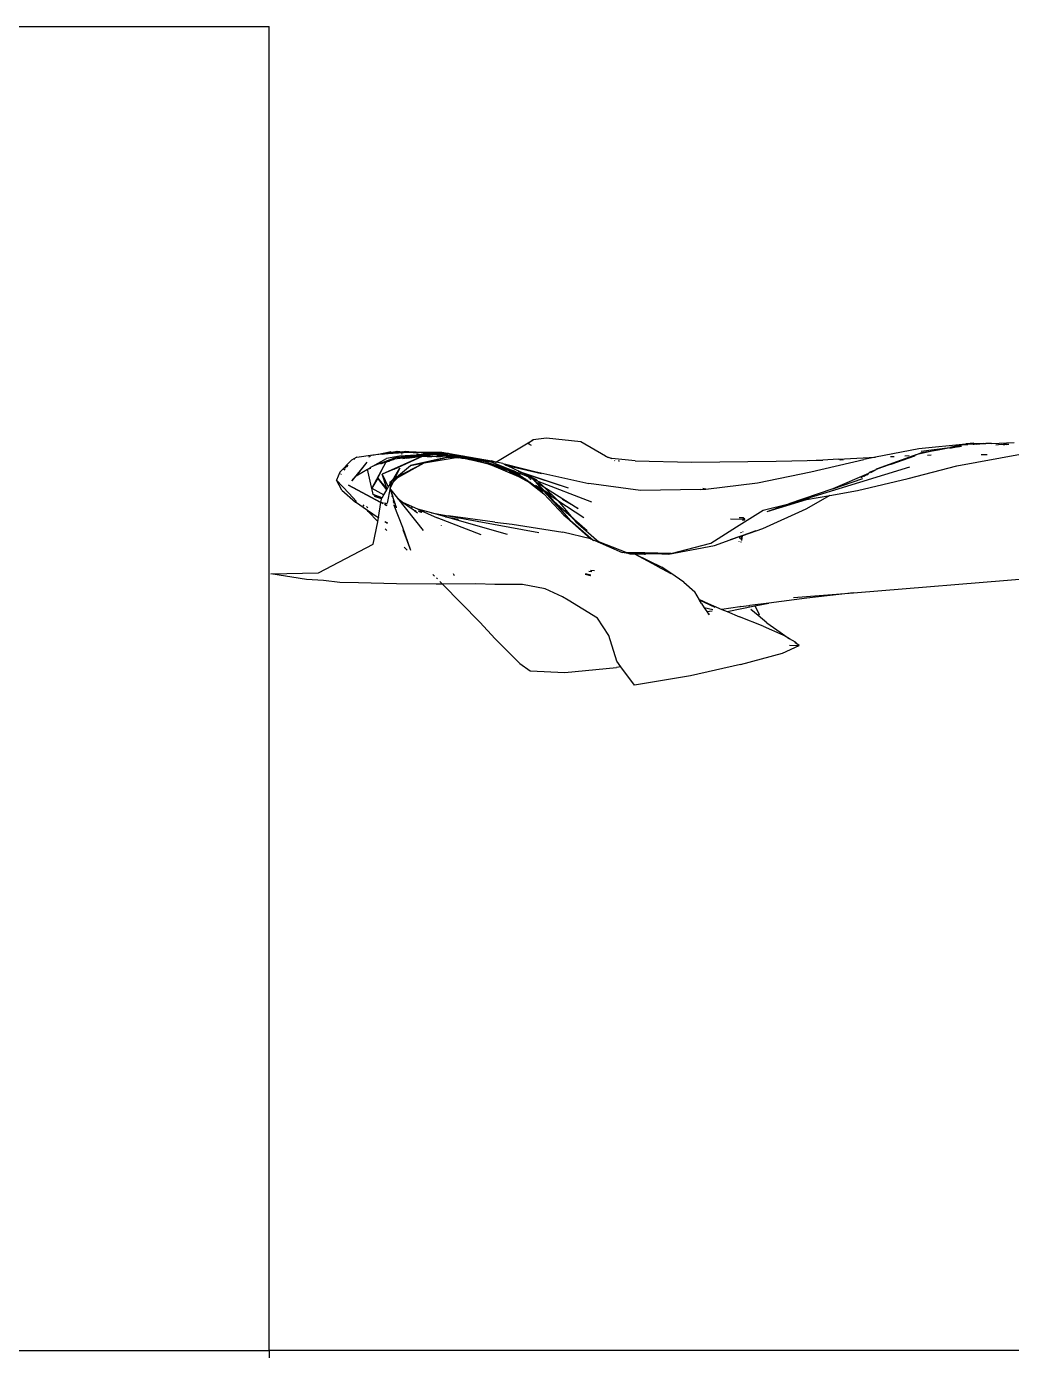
# Model space of a CAD drawing. Header units: millimetres. Extents: x -41292 to 298682, y -22072 to 33155.
# Drawn here: x 33989.7 to 34212.9, y 1580.6 to 1880.6 of the extents above; entities that cross this region are included whole.
import ezdxf

# ---------------------------------------------------------------- set-up
doc = ezdxf.new("R2010")
doc.units = ezdxf.units.MM

# ---------------------------------------------------------------- blocks, each defined once
blk = doc.blocks.new('AHSISHEUD')
for p, q in [((34562.05, 19528.67), (34672.05, 19528.67)), ((34672.05, 19228.67), (34672.05, 19528.67)), ((34723.39, 19429.98), (34731.86, 19434.99)), ((34731.86, 19434.99), (34730.7, 19434.18)), ((34730.7, 19434.18), (34731.42, 19433.81)), ((34734.84, 19435.38), (34731.86, 19434.99)), ((34742.64, 19434.55), (34734.84, 19435.38)), ((34748.27, 19431.28), (34742.64, 19434.55)), ((34829.87, 19434.06), (34819.24, 19432.95)), ((34829.87, 19434.06), (34829.11, 19433.9)), ((34829.59, 19433.93), (34829.87, 19434.06)), ((34829.87, 19434.06), (34829.9, 19434.07)), ((34829.94, 19434.07), (34829.9, 19434.07)), ((34831.66, 19434.25), (34829.94, 19434.07)), ((34833.96, 19434.16), (34829.94, 19434.07)), ((34831.53, 19434.01), (34830.31, 19433.95)), ((34831.53, 19434.01), (34831.57, 19434.02)), ((34831.57, 19434.02), (34831.69, 19434.02)), ((34831.66, 19434.25), (34833.96, 19434.16)), ((34831.69, 19434.02), (34831.79, 19434.05)), ((34832.12, 19434.04), (34831.79, 19434.05)), ((34832.19, 19434.04), (34832.12, 19434.04)), ((34832.23, 19434.04), (34832.19, 19434.04)), ((34832.23, 19434.04), (34833.96, 19434.16)), ((34833.96, 19434.16), (34834.44, 19434.15)), ((34835.54, 19434.2), (34834.44, 19434.15)), ((34835.71, 19434.2), (34835.54, 19434.2)), ((34835.71, 19434.2), (34840.85, 19434.44)), ((34837.98, 19434.01), (34839, 19433.97)), ((34838.4, 19434.05), (34839.62, 19434.06)), ((34691.86, 19431.06), (34690.72, 19430.43)), ((34691.86, 19431.06), (34695.49, 19431.63)), ((34694.61, 19431.18), (34694.86, 19431.23)), ((34694.99, 19431.31), (34694.78, 19431.27)), ((34695.22, 19431.46), (34695.14, 19431.45)), ((34695.49, 19431.63), (34695.83, 19431.64)), ((34695.83, 19431.64), (34696.17, 19431.69)), ((34696.17, 19431.69), (34698.64, 19432.06)), ((34696.17, 19431.69), (34697.52, 19431.83)), ((34697.52, 19431.83), (34696.89, 19431.7)), ((34697.75, 19431.75), (34697.48, 19431.73)), ((34698.64, 19432.06), (34697.52, 19431.83)), ((34697.52, 19431.83), (34698.51, 19431.93)), ((34706.8, 19431.28), (34697.67, 19427.27)), ((34701.29, 19432.21), (34697.75, 19431.75)), ((34703.69, 19432.14), (34697.75, 19431.75)), ((34697.75, 19431.75), (34698.51, 19431.93)), ((34698.51, 19431.93), (34700.13, 19432.24)), ((34698.51, 19431.93), (34701.29, 19432.21)), ((34701.58, 19431.31), (34698.59, 19430.81)), ((34699.6, 19432.26), (34698.64, 19432.06)), ((34698.64, 19432.06), (34699.91, 19432.25)), ((34699.6, 19432.26), (34699.91, 19432.25)), ((34699.91, 19432.25), (34699.96, 19432.25)), ((34699.96, 19432.25), (34700.13, 19432.24)), ((34700.13, 19432.24), (34700.2, 19432.25)), ((34700.2, 19432.25), (34701.02, 19432.41)), ((34701.29, 19432.21), (34700.2, 19432.25)), ((34700.37, 19428.4), (34706.8, 19431.28)), ((34704.17, 19431.1), (34700.42, 19430.63)), ((34700.79, 19430.99), (34706.07, 19431.42)), ((34700.79, 19430.99), (34701.58, 19431.31)), ((34701.02, 19432.41), (34702.32, 19432.31)), ((34701.48, 19432.2), (34701.29, 19432.21)), ((34701.71, 19432.25), (34701.48, 19432.2)), ((34703.69, 19432.14), (34701.48, 19432.2)), ((34706.51, 19431.65), (34701.58, 19431.31)), ((34701.58, 19431.31), (34706.91, 19431.61)), ((34706.07, 19431.42), (34701.58, 19431.31)), ((34701.89, 19432.25), (34701.71, 19432.25)), ((34702.32, 19432.31), (34701.89, 19432.25)), ((34701.89, 19432.25), (34703.14, 19432.24)), ((34702.2, 19431.74), (34701.99, 19431.74)), ((34702.32, 19432.31), (34702.37, 19432.31)), ((34702.32, 19430.79), (34704.17, 19431.1)), ((34702.37, 19432.31), (34702.61, 19432.34)), ((34702.37, 19432.31), (34703.14, 19432.24)), ((34702.61, 19432.34), (34702.63, 19432.34)), ((34702.63, 19432.34), (34702.84, 19432.36)), ((34703.36, 19432.3), (34702.84, 19432.36)), ((34703.14, 19432.24), (34704.65, 19432.13)), ((34703.14, 19432.24), (34703.93, 19432.24)), ((34703.66, 19432.29), (34703.36, 19432.3)), ((34703.93, 19432.24), (34703.66, 19432.29)), ((34703.74, 19432.14), (34703.69, 19432.14)), ((34704.65, 19432.13), (34703.74, 19432.14)), ((34703.83, 19430.95), (34706.8, 19431.28)), ((34705.42, 19431.26), (34703.83, 19430.95)), ((34703.93, 19432.24), (34704.65, 19432.13)), ((34705.37, 19432.24), (34703.93, 19432.24)), ((34712.11, 19431.04), (34704.06, 19429.22)), ((34704.17, 19431.1), (34706.07, 19431.42)), ((34705.42, 19431.26), (34704.17, 19431.1)), ((34704.65, 19432.13), (34705.73, 19432.11)), ((34707.92, 19432.11), (34705.37, 19432.24)), ((34705.37, 19432.24), (34711.14, 19432.22)), ((34706.97, 19431.45), (34705.42, 19431.26)), ((34706.07, 19431.42), (34705.42, 19431.26)), ((34706.51, 19431.65), (34705.46, 19431.74)), ((34707.92, 19432.11), (34705.73, 19432.11)), ((34706.07, 19431.42), (34706.12, 19431.43)), ((34706.12, 19431.43), (34706.34, 19431.44)), ((34706.34, 19431.44), (34706.42, 19431.45)), ((34706.42, 19431.45), (34707.1, 19431.6)), ((34706.42, 19431.45), (34706.97, 19431.45)), ((34706.47, 19431.87), (34707.7, 19431.7)), ((34706.51, 19431.65), (34706.91, 19431.61)), ((34706.8, 19431.28), (34710.61, 19431.3)), ((34706.84, 19431.92), (34706.98, 19431.94)), ((34706.91, 19431.61), (34707.1, 19431.6)), ((34707.3, 19431.46), (34706.97, 19431.45)), ((34707.25, 19431.98), (34706.98, 19431.94)), ((34706.98, 19431.94), (34708.59, 19431.73)), ((34707.1, 19431.6), (34707.15, 19431.59)), ((34707.12, 19429.83), (34712.11, 19431.04)), ((34707.15, 19431.59), (34707.22, 19431.63)), ((34707.22, 19431.63), (34707.38, 19431.64)), ((34707.77, 19431.93), (34707.25, 19431.98)), ((34707.63, 19431.55), (34707.3, 19431.46)), ((34707.45, 19431.64), (34707.38, 19431.64)), ((34707.7, 19431.7), (34707.45, 19431.64)), ((34707.45, 19431.64), (34707.99, 19431.58)), ((34707.45, 19431.64), (34707.63, 19431.55)), ((34708.68, 19431.99), (34707.58, 19432.02)), ((34707.63, 19431.55), (34707.81, 19431.54)), ((34707.7, 19431.7), (34707.89, 19431.73)), ((34709.62, 19431.84), (34707.77, 19431.93)), ((34709.39, 19431.75), (34707.77, 19431.93)), ((34707.81, 19431.54), (34707.99, 19431.58)), ((34707.89, 19431.73), (34708.32, 19431.69)), ((34707.92, 19432.11), (34707.98, 19432.08)), ((34707.93, 19431.14), (34708.92, 19431.2)), ((34708.1, 19432.08), (34707.98, 19432.08)), ((34707.99, 19431.58), (34708.28, 19431.6)), ((34708.15, 19432.08), (34708.1, 19432.08)), ((34708.24, 19432.06), (34708.15, 19432.08)), ((34710.61, 19431.3), (34708.17, 19431.24)), ((34708.92, 19431.2), (34708.17, 19431.24)), ((34708.34, 19432.06), (34708.24, 19432.06)), ((34708.28, 19431.6), (34708.45, 19431.64)), ((34708.32, 19431.69), (34708.35, 19431.69)), ((34708.51, 19432.07), (34708.34, 19432.06)), ((34708.35, 19431.69), (34708.45, 19431.64)), ((34708.45, 19431.64), (34708.51, 19431.64)), ((34709.22, 19432.01), (34708.51, 19432.07)), ((34708.51, 19432.07), (34708.68, 19431.99)), ((34708.51, 19431.64), (34708.65, 19431.66)), ((34708.59, 19431.73), (34708.74, 19431.72)), ((34708.74, 19431.72), (34708.65, 19431.66)), ((34708.87, 19431.99), (34708.68, 19431.99)), ((34708.87, 19431.69), (34708.74, 19431.72)), ((34709.22, 19432.01), (34708.87, 19431.99)), ((34708.87, 19431.99), (34709.62, 19431.84)), ((34708.87, 19431.99), (34709.66, 19431.73)), ((34708.87, 19431.69), (34709.15, 19431.68)), ((34708.92, 19431.2), (34710.61, 19431.3)), ((34710.82, 19431.11), (34708.92, 19431.2)), ((34709.15, 19431.68), (34709.66, 19431.73)), ((34710.03, 19431.63), (34709.15, 19431.68)), ((34709.89, 19431.95), (34709.22, 19432.01)), ((34709.66, 19431.73), (34709.39, 19431.75)), ((34709.95, 19431.78), (34709.62, 19431.84)), ((34709.62, 19431.84), (34709.96, 19431.74)), ((34709.66, 19431.73), (34709.74, 19431.73)), ((34709.74, 19431.73), (34709.96, 19431.74)), ((34709.89, 19431.95), (34710.87, 19431.84)), ((34710.44, 19431.94), (34709.89, 19431.95)), ((34710.1, 19431.73), (34709.95, 19431.78)), ((34709.96, 19431.74), (34710.1, 19431.73)), ((34710.03, 19431.63), (34710.87, 19431.64)), ((34712.92, 19431.43), (34710.03, 19431.63)), ((34710.1, 19431.73), (34710.29, 19431.73)), ((34710.29, 19431.73), (34710.39, 19431.78)), ((34710.49, 19431.7), (34710.29, 19431.73)), ((34710.39, 19431.78), (34710.55, 19431.79)), ((34711.57, 19431.88), (34710.44, 19431.94)), ((34710.74, 19431.73), (34710.49, 19431.7)), ((34710.87, 19431.64), (34710.49, 19431.7)), ((34710.55, 19431.79), (34710.87, 19431.84)), ((34710.97, 19431.32), (34710.61, 19431.3)), ((34710.61, 19431.3), (34711.3, 19431.24)), ((34711.77, 19431.73), (34710.74, 19431.73)), ((34710.87, 19431.84), (34710.96, 19431.83)), ((34710.92, 19431.63), (34710.87, 19431.64)), ((34710.92, 19431.63), (34712.25, 19431.62)), ((34710.96, 19431.83), (34711.57, 19431.88)), ((34710.96, 19431.83), (34711.77, 19431.73)), ((34711.66, 19431.34), (34710.97, 19431.32)), ((34711.14, 19432.22), (34722.4, 19430.22)), ((34711.57, 19431.88), (34712.85, 19431.62)), ((34712.64, 19431.88), (34711.57, 19431.88)), ((34711.66, 19431.34), (34711.69, 19431.36)), ((34711.69, 19431.36), (34711.88, 19431.37)), ((34712.25, 19431.62), (34711.77, 19431.73)), ((34711.88, 19431.37), (34712.33, 19431.4)), ((34711.88, 19431.37), (34712.87, 19431.21)), ((34712.15, 19431.04), (34712.11, 19431.04)), ((34712.52, 19431.14), (34712.15, 19431.04)), ((34713.97, 19430.95), (34712.15, 19431.04)), ((34712.25, 19431.62), (34712.85, 19431.62)), ((34712.33, 19431.4), (34712.92, 19431.43)), ((34712.33, 19431.4), (34713.08, 19431.22)), ((34712.87, 19431.21), (34712.52, 19431.14)), ((34712.52, 19431.14), (34714.22, 19430.99)), ((34712.55, 19431.5), (34712.6, 19431.5)), ((34712.85, 19431.49), (34712.79, 19431.5)), ((34712.85, 19431.62), (34713.2, 19431.62)), ((34713.01, 19431.48), (34712.85, 19431.49)), ((34712.87, 19431.21), (34713.08, 19431.22)), ((34712.92, 19431.43), (34713.01, 19431.48)), ((34713.05, 19431.44), (34713.01, 19431.48)), ((34713.14, 19431.47), (34713.05, 19431.44)), ((34713.08, 19431.22), (34713.4, 19431.23)), ((34713.14, 19431.47), (34713.21, 19431.45)), ((34715.11, 19431.44), (34713.2, 19431.62)), ((34713.21, 19431.45), (34713.28, 19431.46)), ((34713.28, 19431.46), (34713.24, 19431.45)), ((34713.33, 19431.49), (34713.28, 19431.46)), ((34713.37, 19431.46), (34713.33, 19431.49)), ((34713.52, 19431.43), (34713.37, 19431.46)), ((34713.4, 19431.23), (34713.96, 19431.24)), ((34713.4, 19431.23), (34713.6, 19431.18)), ((34713.56, 19431.43), (34713.52, 19431.43)), ((34713.54, 19431.48), (34713.56, 19431.43)), ((34713.66, 19431.42), (34713.56, 19431.43)), ((34713.6, 19431.18), (34713.75, 19431.17)), ((34713.66, 19431.42), (34713.81, 19431.41)), ((34713.96, 19431.24), (34713.66, 19431.42)), ((34713.75, 19431.17), (34713.89, 19431.15)), ((34713.78, 19431.47), (34713.9, 19431.47)), ((34713.81, 19431.41), (34713.88, 19431.4)), ((34713.88, 19431.4), (34713.96, 19431.4)), ((34713.89, 19431.15), (34714.06, 19431.14)), ((34714.11, 19431.39), (34713.9, 19431.47)), ((34713.96, 19431.4), (34713.99, 19431.39)), ((34713.96, 19431.24), (34714.29, 19431.25)), ((34714.57, 19431.08), (34713.96, 19431.24)), ((34713.99, 19431.39), (34714.29, 19431.25)), ((34713.99, 19431.39), (34714.11, 19431.39)), ((34714.06, 19431.14), (34714.09, 19431.11)), ((34714.09, 19431.11), (34714.46, 19431.03)), ((34714.16, 19431.38), (34714.11, 19431.39)), ((34714.42, 19431.36), (34714.16, 19431.38)), ((34714.16, 19431.38), (34714.18, 19431.35)), ((34714.42, 19431.36), (34714.18, 19431.35)), ((34714.18, 19431.35), (34714.43, 19431.31)), ((34714.22, 19430.99), (34714.46, 19431.03)), ((34714.29, 19431.25), (34714.35, 19431.25)), ((34714.35, 19431.25), (34714.52, 19431.21)), ((34714.42, 19431.36), (34714.48, 19431.35)), ((34714.45, 19431.35), (34714.42, 19431.36)), ((34714.43, 19431.31), (34714.49, 19431.29)), ((34714.48, 19431.35), (34714.45, 19431.35)), ((34714.46, 19431.03), (34714.53, 19431.04)), ((34714.48, 19431.35), (34714.84, 19431.31)), ((34714.49, 19431.29), (34714.58, 19431.28)), ((34714.52, 19431.21), (34714.58, 19431.28)), ((34714.52, 19431.21), (34714.98, 19431.11)), ((34714.53, 19431.04), (34714.57, 19431.08)), ((34714.57, 19431.08), (34714.65, 19431.09)), ((34714.58, 19431.28), (34714.66, 19431.26)), ((34714.65, 19431.09), (34714.69, 19431.07)), ((34714.85, 19431.26), (34714.66, 19431.26)), ((34714.69, 19431.07), (34714.77, 19431.06)), ((34714.77, 19431.06), (34714.88, 19431.05)), ((34714.84, 19431.31), (34715.13, 19431.27)), ((34714.85, 19431.26), (34714.84, 19431.31)), ((34714.85, 19431.26), (34715.13, 19431.27)), ((34715.06, 19431.21), (34714.85, 19431.26)), ((34714.88, 19431.05), (34714.98, 19431.11)), ((34715, 19430.97), (34714.88, 19431.05)), ((34714.88, 19431.05), (34715.41, 19431.02)), ((34714.88, 19431.05), (34715.37, 19430.92)), ((34714.98, 19431.11), (34715.13, 19431.14)), ((34715.19, 19431.18), (34715.06, 19431.21)), ((34715.06, 19431.21), (34715.13, 19431.14)), ((34715.86, 19431.29), (34715.11, 19431.44)), ((34715.13, 19431.27), (34715.86, 19431.29)), ((34715.13, 19431.27), (34715.55, 19431.21)), ((34715.13, 19431.14), (34715.19, 19431.18)), ((34715.13, 19431.14), (34715.19, 19431.12)), ((34715.27, 19431.16), (34715.19, 19431.18)), ((34715.19, 19431.12), (34715.57, 19431.07)), ((34715.19, 19431.12), (34715.41, 19431.02)), ((34715.27, 19431.16), (34715.55, 19431.21)), ((34715.57, 19431.07), (34715.27, 19431.16)), ((34715.41, 19431.02), (34715.61, 19430.98)), ((34715.55, 19431.21), (34715.86, 19431.29)), ((34715.55, 19431.21), (34717.39, 19430.96)), ((34715.78, 19431.04), (34715.57, 19431.07)), ((34715.61, 19430.98), (34715.65, 19431)), ((34715.65, 19431), (34715.71, 19431)), ((34715.78, 19431.04), (34716.14, 19430.96)), ((34715.92, 19431.27), (34715.86, 19431.29)), ((34716.04, 19431.29), (34715.92, 19431.27)), ((34717.39, 19430.96), (34716.04, 19431.29)), ((34716.04, 19431.29), (34718.86, 19430.76)), ((34748.92, 19430.97), (34748.27, 19431.28)), ((34748.27, 19431.28), (34749.69, 19430.82)), ((34800.96, 19430.66), (34809.41, 19431.06)), ((34809.41, 19431.06), (34806.75, 19430.55)), ((34819.24, 19432.95), (34809.41, 19431.06)), ((34817.93, 19431.4), (34809.8, 19428.44)), ((34812.81, 19431.23), (34813.65, 19431.27)), ((34817.93, 19431.4), (34812.98, 19429.53)), ((34812.98, 19429.53), (34818.32, 19431.36)), ((34817.01, 19431.37), (34816.03, 19431.35)), ((34817.99, 19431.4), (34817.93, 19431.4)), ((34818.54, 19431.61), (34817.99, 19431.4)), ((34818.37, 19431.41), (34817.99, 19431.4)), ((34818.54, 19431.61), (34819.93, 19432.13)), ((34819.83, 19431.89), (34818.54, 19431.61)), ((34819.77, 19432.43), (34826.28, 19433.31)), ((34823.59, 19432.72), (34819.83, 19431.89)), ((34819.93, 19432.13), (34819.83, 19431.89)), ((34819.93, 19432.13), (34823.59, 19432.72)), ((34822, 19431.52), (34821.17, 19431.49)), ((34823.59, 19432.72), (34826.28, 19433.31)), ((34828.89, 19433.55), (34826.27, 19433.06)), ((34828.64, 19433.8), (34826.28, 19433.31)), ((34826.63, 19433.18), (34826.95, 19433.28)), ((34827.16, 19433.29), (34826.95, 19433.28)), ((34827.3, 19433.31), (34827.16, 19433.29)), ((34827.86, 19433.42), (34827.3, 19433.31)), ((34827.65, 19433.49), (34828.91, 19433.66)), ((34827.98, 19433.44), (34827.86, 19433.42)), ((34827.87, 19429.12), (34842.23, 19431.74)), ((34827.95, 19433.58), (34828.93, 19433.79)), ((34828.08, 19433.46), (34827.98, 19433.44)), ((34828.08, 19433.46), (34828.9, 19433.62)), ((34828.9, 19433.59), (34828.08, 19433.46)), ((34828.08, 19433.46), (34828.89, 19433.55)), ((34828.95, 19433.89), (34828.64, 19433.8)), ((34828.94, 19433.86), (34828.64, 19433.8)), ((34829.11, 19433.9), (34828.95, 19433.89)), ((34829.11, 19433.9), (34829.54, 19433.92)), ((34829.54, 19433.92), (34829.59, 19433.93)), ((34829.59, 19433.93), (34830.31, 19433.95)), ((34833.38, 19431.71), (34834.7, 19431.71)), ((34836.66, 19433.91), (34837.31, 19433.96)), ((34838.44, 19433.89), (34837.31, 19433.96)), ((34838.44, 19433.89), (34838.74, 19433.94)), ((34688.05, 19427.66), (34690.72, 19430.43)), ((34689.07, 19428.36), (34688.95, 19428.18)), ((34689.21, 19428.43), (34688.97, 19428.11)), ((34689.23, 19428.57), (34689.62, 19429.06)), ((34689.83, 19429.25), (34689.55, 19428.88)), ((34694.14, 19429.95), (34690.78, 19425.75)), ((34691.33, 19430.56), (34691.29, 19430.55)), ((34694.14, 19429.95), (34691.74, 19426.85)), ((34691.74, 19426.85), (34694.34, 19428.33)), ((34694.34, 19428.33), (34695.05, 19428.62)), ((34694.34, 19428.33), (34694.52, 19428.45)), ((34695.25, 19424.29), (34694.34, 19428.33)), ((34694.52, 19428.45), (34695.04, 19428.84)), ((34694.52, 19428.45), (34695.05, 19428.76)), ((34695.42, 19428.96), (34695.04, 19428.84)), ((34698.48, 19429.92), (34695.26, 19424.09)), ((34695.42, 19428.96), (34695.44, 19428.99)), ((34695.44, 19428.99), (34695.54, 19429.03)), ((34700.79, 19430.99), (34695.54, 19429.03)), ((34695.54, 19429.03), (34698.59, 19430.81)), ((34696.62, 19426.31), (34698.48, 19429.92)), ((34697.33, 19429.56), (34700.79, 19430.99)), ((34700.37, 19428.4), (34697.67, 19427.27)), ((34698.48, 19429.92), (34699.45, 19430.31)), ((34699.32, 19430.08), (34698.48, 19429.92)), ((34699.45, 19430.31), (34700.42, 19430.63)), ((34700.25, 19426.27), (34701.67, 19428.62)), ((34701.67, 19428.62), (34700.6, 19426.45)), ((34700.86, 19426.59), (34707.12, 19429.83)), ((34700.86, 19426.59), (34704.06, 19429.22)), ((34701.2, 19426.49), (34707.12, 19429.83)), ((34703.25, 19430.87), (34703.83, 19430.95)), ((34704.06, 19429.22), (34707.12, 19429.83)), ((34707.12, 19429.83), (34713.97, 19430.95)), ((34713.97, 19430.95), (34714.22, 19430.99)), ((34714.22, 19430.99), (34715, 19430.97)), ((34715.37, 19430.92), (34715, 19430.97)), ((34715.54, 19430.88), (34715.37, 19430.92)), ((34715.59, 19430.88), (34715.54, 19430.88)), ((34715.65, 19430.86), (34715.59, 19430.88)), ((34715.65, 19430.86), (34715.77, 19430.86)), ((34715.89, 19430.95), (34715.71, 19431)), ((34721.63, 19429.57), (34715.77, 19430.86)), ((34715.77, 19430.86), (34716.27, 19430.84)), ((34715.89, 19430.95), (34715.94, 19430.95)), ((34715.94, 19430.95), (34716, 19430.92)), ((34716, 19430.92), (34716.13, 19430.91)), ((34716.13, 19430.91), (34716.19, 19430.95)), ((34716.13, 19430.91), (34716.27, 19430.84)), ((34716.14, 19430.96), (34716.19, 19430.95)), ((34716.22, 19430.94), (34716.19, 19430.95)), ((34716.38, 19430.9), (34716.22, 19430.94)), ((34716.27, 19430.84), (34716.35, 19430.81)), ((34716.35, 19430.81), (34716.38, 19430.83)), ((34716.55, 19430.86), (34716.38, 19430.9)), ((34716.55, 19430.86), (34716.38, 19430.83)), ((34716.38, 19430.83), (34716.41, 19430.81)), ((34716.41, 19430.81), (34716.51, 19430.8)), ((34716.51, 19430.8), (34716.55, 19430.79)), ((34716.62, 19430.82), (34716.55, 19430.86)), ((34716.55, 19430.79), (34716.62, 19430.82)), ((34717.39, 19430.58), (34716.55, 19430.79)), ((34716.78, 19430.81), (34716.62, 19430.82)), ((34716.78, 19430.81), (34716.91, 19430.76)), ((34716.91, 19430.76), (34717.02, 19430.75)), ((34717.15, 19430.72), (34717.02, 19430.75)), ((34717.19, 19430.71), (34717.15, 19430.72)), ((34717.24, 19430.7), (34717.19, 19430.71)), ((34718.58, 19430.39), (34717.24, 19430.7)), ((34719.16, 19430.7), (34717.24, 19430.7)), ((34717.24, 19430.7), (34720.41, 19430.34)), ((34717.39, 19430.96), (34718.86, 19430.76)), ((34717.39, 19430.58), (34717.67, 19430.53)), ((34717.67, 19430.53), (34721.63, 19429.57)), ((34717.67, 19430.53), (34718.58, 19430.39)), ((34720.59, 19429.92), (34718.58, 19430.39)), ((34718.86, 19430.76), (34719.16, 19430.7)), ((34719.16, 19430.7), (34719.23, 19430.69)), ((34719.23, 19430.69), (34719.35, 19430.69)), ((34719.35, 19430.69), (34719.41, 19430.68)), ((34719.41, 19430.68), (34719.46, 19430.68)), ((34719.46, 19430.68), (34719.64, 19430.61)), ((34719.64, 19430.61), (34719.71, 19430.63)), ((34719.71, 19430.63), (34722.14, 19430.14)), ((34719.71, 19430.63), (34720.41, 19430.34)), ((34720.41, 19430.34), (34720.45, 19430.34)), ((34720.45, 19430.34), (34723.29, 19429.28)), ((34720.45, 19430.34), (34722.14, 19430.14)), ((34720.59, 19429.92), (34720.66, 19429.89)), ((34720.66, 19429.89), (34721.04, 19429.81)), ((34721.04, 19429.81), (34721.06, 19429.8)), ((34721.06, 19429.8), (34721.63, 19429.57)), ((34721.06, 19429.8), (34722.74, 19429.41)), ((34721.63, 19429.57), (34721.83, 19429.48)), ((34721.83, 19429.48), (34722.01, 19429.44)), ((34722.01, 19429.44), (34722.06, 19429.42)), ((34722.06, 19429.42), (34725.76, 19428.2)), ((34722.06, 19429.42), (34723.15, 19429.18)), ((34728.6, 19426.65), (34722.06, 19429.42)), ((34723.34, 19429.95), (34722.14, 19430.14)), ((34722.14, 19430.14), (34727.6, 19427.88)), ((34723.34, 19429.95), (34722.4, 19430.22)), ((34722.81, 19429.39), (34722.74, 19429.41)), ((34723.15, 19429.18), (34722.81, 19429.39)), ((34723.29, 19429.28), (34722.81, 19429.39)), ((34723.36, 19429.14), (34723.15, 19429.18)), ((34724.03, 19429.11), (34723.29, 19429.28)), ((34723.34, 19429.95), (34723.39, 19429.98)), ((34723.4, 19429.09), (34723.36, 19429.14)), ((34723.82, 19429.87), (34723.39, 19429.98)), ((34723.62, 19429.04), (34723.4, 19429.09)), ((34723.67, 19429.07), (34723.62, 19429.04)), ((34723.62, 19429.04), (34725.76, 19428.2)), ((34724.04, 19428.93), (34723.67, 19429.07)), ((34724.94, 19429.68), (34723.82, 19429.87)), ((34724.03, 19429.11), (34724.39, 19428.98)), ((34725.29, 19428.47), (34724.04, 19428.93)), ((34724.04, 19428.93), (34724.8, 19428.74)), ((34724.48, 19428.92), (34724.04, 19428.93)), ((34724.48, 19428.92), (34724.39, 19428.98)), ((34724.54, 19428.88), (34724.48, 19428.92)), ((34724.57, 19428.89), (34724.54, 19428.88)), ((34724.62, 19428.86), (34724.57, 19428.89)), ((34724.69, 19428.84), (34724.62, 19428.86)), ((34724.72, 19428.83), (34724.69, 19428.84)), ((34724.79, 19428.8), (34724.72, 19428.83)), ((34724.91, 19428.72), (34724.79, 19428.8)), ((34724.8, 19428.74), (34724.79, 19428.8)), ((34724.91, 19428.72), (34724.8, 19428.74)), ((34725.29, 19428.47), (34724.91, 19428.72)), ((34725.8, 19428.49), (34724.91, 19428.72)), ((34724.94, 19429.68), (34725.32, 19429.49)), ((34725.63, 19428.35), (34725.29, 19428.47)), ((34725.76, 19428.2), (34725.29, 19428.47)), ((34725.36, 19429.48), (34725.32, 19429.49)), ((34729.53, 19428.43), (34725.36, 19429.48)), ((34725.36, 19429.48), (34725.74, 19429.28)), ((34726.76, 19427.93), (34725.63, 19428.35)), ((34725.63, 19428.35), (34725.76, 19428.2)), ((34725.74, 19429.28), (34725.81, 19429.26)), ((34725.76, 19428.2), (34725.89, 19428.15)), ((34726, 19428.38), (34725.8, 19428.49)), ((34727.6, 19427.88), (34725.8, 19428.49)), ((34725.81, 19429.26), (34729.53, 19428.43)), ((34725.81, 19429.26), (34725.9, 19429.2)), ((34725.92, 19428.13), (34725.89, 19428.15)), ((34725.9, 19429.2), (34725.99, 19429.17)), ((34726.31, 19428), (34725.92, 19428.13)), ((34725.99, 19429.17), (34733.73, 19427.37)), ((34725.99, 19429.17), (34728.96, 19427.74)), ((34726.09, 19428.35), (34726, 19428.38)), ((34726.23, 19428.24), (34726.09, 19428.35)), ((34726.09, 19428.35), (34727.77, 19427.76)), ((34726.26, 19428.23), (34726.23, 19428.24)), ((34726.32, 19428.19), (34726.26, 19428.23)), ((34726.37, 19428.17), (34726.32, 19428.19)), ((34726.37, 19428.17), (34726.76, 19427.93)), ((34727.45, 19427.77), (34726.37, 19428.17)), ((34733.73, 19427.37), (34729.53, 19428.43)), ((34729.53, 19428.43), (34744.43, 19425.1)), ((34749.69, 19430.82), (34749.37, 19430.85)), ((34754.97, 19430.26), (34749.69, 19430.82)), ((34750.34, 19430.27), (34750.24, 19430.32)), ((34751.1, 19430.31), (34751.28, 19430.25)), ((34751.25, 19430.3), (34751.28, 19430.25)), ((34751.28, 19430.25), (34751.43, 19430.25)), ((34754.97, 19430.26), (34767.76, 19429.95)), ((34767.76, 19429.95), (34786.94, 19430.17)), ((34786.94, 19430.17), (34797.47, 19430.44)), ((34817.11, 19428.81), (34794.47, 19421.85)), ((34797.47, 19430.44), (34794.48, 19430.26)), ((34794.75, 19427.8), (34806.75, 19430.55)), ((34800.96, 19430.66), (34797.47, 19430.44)), ((34801.28, 19430.54), (34801.8, 19430.55)), ((34801.39, 19430.5), (34801.8, 19430.55)), ((34801.8, 19430.55), (34802.07, 19430.52)), ((34809.5, 19428.23), (34808.46, 19427.65)), ((34808.79, 19427.99), (34809.26, 19428.15)), ((34809.26, 19428.15), (34809.33, 19428.19)), ((34809.33, 19428.19), (34809.5, 19428.23)), ((34809.56, 19428.28), (34809.5, 19428.23)), ((34812.56, 19429.39), (34809.56, 19428.28)), ((34809.8, 19428.44), (34809.56, 19428.28)), ((34809.8, 19428.44), (34812.56, 19429.39)), ((34812.56, 19429.39), (34812.98, 19429.53)), ((34816.79, 19426.22), (34827.87, 19429.12)), ((34688.05, 19427.66), (34687.3, 19425.89)), ((34687.3, 19425.89), (34690.05, 19422.94)), ((34688.49, 19423.58), (34687.3, 19425.89)), ((34688.31, 19427.29), (34688.25, 19427.21)), ((34688.33, 19427.26), (34688.26, 19427.17)), ((34690.78, 19425.75), (34691.74, 19426.85)), ((34696.62, 19426.31), (34695.26, 19424.09)), ((34696.62, 19426.31), (34698.68, 19423.75)), ((34698.66, 19423.72), (34696.62, 19426.31)), ((34698.72, 19423.97), (34696.62, 19426.31)), ((34697.67, 19427.27), (34699.01, 19424.34)), ((34698.72, 19423.97), (34697.67, 19427.27)), ((34699.78, 19425.69), (34699.34, 19424.91)), ((34699.4, 19425.39), (34699.34, 19424.91)), ((34699.34, 19424.91), (34699.71, 19425.38)), ((34699.4, 19425.39), (34699.78, 19425.69)), ((34700.11, 19425.45), (34699.46, 19424.12)), ((34699.64, 19425), (34699.46, 19424.12)), ((34700.11, 19425.45), (34699.64, 19425)), ((34699.71, 19425.38), (34699.64, 19425)), ((34699.71, 19425.38), (34699.96, 19425.8)), ((34699.78, 19425.69), (34699.71, 19425.38)), ((34700.25, 19426.27), (34699.78, 19425.69)), ((34699.78, 19425.69), (34699.96, 19425.8)), ((34699.96, 19425.8), (34701.2, 19426.49)), ((34699.96, 19425.8), (34700.03, 19425.91)), ((34700.03, 19425.91), (34700.54, 19426.32)), ((34700.03, 19425.91), (34700.25, 19426.27)), ((34701.2, 19426.49), (34700.11, 19425.45)), ((34700.34, 19425.92), (34700.11, 19425.45)), ((34700.25, 19426.27), (34700.6, 19426.45)), ((34700.54, 19426.32), (34700.86, 19426.59)), ((34700.6, 19426.45), (34700.54, 19426.32)), ((34700.6, 19426.45), (34700.86, 19426.59)), ((34726.31, 19428), (34726.44, 19427.93)), ((34726.44, 19427.93), (34728.89, 19426.68)), ((34726.44, 19427.93), (34727.09, 19427.74)), ((34728.6, 19426.65), (34726.44, 19427.93)), ((34726.83, 19427.9), (34726.76, 19427.93)), ((34726.83, 19427.9), (34727.09, 19427.74)), ((34727.09, 19427.74), (34727.17, 19427.71)), ((34727.17, 19427.71), (34727.29, 19427.62)), ((34727.29, 19427.62), (34727.4, 19427.58)), ((34727.4, 19427.58), (34727.52, 19427.51)), ((34728.12, 19427.51), (34727.45, 19427.77)), ((34727.52, 19427.51), (34728.95, 19426.88)), ((34728.89, 19426.68), (34727.52, 19427.51)), ((34727.73, 19427.84), (34727.6, 19427.88)), ((34727.77, 19427.76), (34727.73, 19427.84)), ((34727.73, 19427.84), (34728.34, 19427.62)), ((34727.83, 19427.74), (34727.77, 19427.76)), ((34727.99, 19427.68), (34727.83, 19427.74)), ((34728.12, 19427.51), (34727.83, 19427.74)), ((34728.96, 19427.37), (34727.99, 19427.68)), ((34728.23, 19427.46), (34728.12, 19427.51)), ((34728.24, 19427.42), (34728.23, 19427.46)), ((34728.35, 19427.42), (34728.24, 19427.42)), ((34728.34, 19427.62), (34728.96, 19427.37)), ((34728.38, 19427.36), (34728.35, 19427.42)), ((34728.4, 19427.35), (34728.38, 19427.36)), ((34728.47, 19427.33), (34728.4, 19427.35)), ((34728.5, 19427.3), (34728.47, 19427.33)), ((34728.48, 19427.88), (34728.96, 19427.74)), ((34728.89, 19427.02), (34728.5, 19427.3)), ((34728.95, 19426.88), (34728.5, 19427.3)), ((34728.74, 19426.59), (34728.6, 19426.65)), ((34729.8, 19426.14), (34728.74, 19426.59)), ((34731.07, 19425.28), (34728.74, 19426.59)), ((34729.8, 19426.14), (34728.89, 19426.68)), ((34728.89, 19426.68), (34730.2, 19426.01)), ((34728.92, 19427.66), (34729.56, 19427.45)), ((34728.95, 19426.88), (34729.25, 19426.69)), ((34728.96, 19427.74), (34729.62, 19427.54)), ((34728.96, 19427.74), (34729.56, 19427.45)), ((34728.96, 19427.37), (34731.52, 19426.34)), ((34729.25, 19426.69), (34729.42, 19426.57)), ((34729.42, 19426.57), (34729.8, 19426.35)), ((34729.56, 19427.45), (34739.81, 19424.13)), ((34729.56, 19427.45), (34732.5, 19426.03)), ((34729.62, 19427.54), (34739.81, 19424.13)), ((34729.8, 19426.35), (34730.18, 19426.07)), ((34730.97, 19425.45), (34729.8, 19426.14)), ((34730.2, 19426.01), (34729.8, 19426.14)), ((34730.2, 19426.01), (34730.18, 19426.07)), ((34730.2, 19426.01), (34730.31, 19425.93)), ((34730.31, 19425.93), (34730.41, 19425.9)), ((34730.37, 19426.93), (34730.32, 19426.95)), ((34731.52, 19426.34), (34730.37, 19426.93)), ((34730.45, 19425.87), (34730.41, 19425.9)), ((34730.97, 19425.45), (34730.45, 19425.87)), ((34730.87, 19426.39), (34730.8, 19426.46)), ((34730.97, 19426.4), (34730.87, 19426.39)), ((34731.06, 19426.31), (34730.97, 19426.4)), ((34731.21, 19425.31), (34730.97, 19425.45)), ((34731.07, 19426.17), (34731.05, 19426.2)), ((34731.35, 19426.06), (34731.07, 19426.17)), ((34731.07, 19425.28), (34734.25, 19422.76)), ((34731.48, 19425.09), (34731.07, 19425.28)), ((34731.48, 19425.09), (34731.21, 19425.31)), ((34731.37, 19426.04), (34731.35, 19426.06)), ((34731.62, 19425.01), (34731.48, 19425.09)), ((34731.84, 19426.01), (34731.52, 19426.34)), ((34731.62, 19425.01), (34733.24, 19423.82)), ((34732.9, 19425.64), (34731.84, 19426.01)), ((34731.84, 19426.01), (34732.22, 19425.63)), ((34732.22, 19425.63), (34734.26, 19424.35)), ((34732.22, 19425.63), (34733.78, 19423.87)), ((34734.46, 19423.4), (34732.22, 19425.63)), ((34732.5, 19426.03), (34732.9, 19425.64)), ((34732.97, 19425.57), (34732.9, 19425.64)), ((34745.13, 19420.88), (34732.97, 19425.57)), ((34732.97, 19425.57), (34734.26, 19424.35)), ((34756.19, 19423.55), (34744.43, 19425.1)), ((34770.96, 19423.85), (34782.65, 19425.28)), ((34782.65, 19425.28), (34794.75, 19427.8)), ((34807.82, 19427.42), (34799.73, 19423.91)), ((34799.73, 19423.91), (34806.57, 19426.27)), ((34805.32, 19423.51), (34816.79, 19426.22)), ((34806.24, 19426.5), (34806.12, 19426.45)), ((34806.5, 19426.66), (34806.24, 19426.5)), ((34807.42, 19427.12), (34806.5, 19426.66)), ((34807.15, 19426.92), (34806.75, 19426.7)), ((34807.42, 19427.12), (34807.82, 19427.42)), ((34807.92, 19427.49), (34807.82, 19427.42)), ((34807.92, 19427.49), (34807.98, 19427.51)), ((34808.24, 19427.68), (34807.98, 19427.51)), ((34808.46, 19427.65), (34808.18, 19427.57)), ((34808.39, 19427.74), (34808.24, 19427.68)), ((34808.39, 19427.74), (34808.79, 19427.99)), ((34688.49, 19423.58), (34691.61, 19420.89)), ((34690.04, 19424.75), (34697.19, 19420.92)), ((34697.33, 19420.79), (34690.04, 19424.75)), ((34691.84, 19421.06), (34690.05, 19422.94)), ((34695.26, 19424.09), (34695.25, 19424.29)), ((34695.26, 19424.09), (34695.3, 19424.07)), ((34695.63, 19422.59), (34695.3, 19424.07)), ((34695.3, 19424.07), (34697.99, 19422.53)), ((34695.63, 19422.59), (34697.59, 19421.83)), ((34697.61, 19421.86), (34695.63, 19422.59)), ((34697.48, 19421.64), (34695.87, 19422.18)), ((34697.61, 19421.86), (34697.99, 19422.53)), ((34697.99, 19422.53), (34698.66, 19423.72)), ((34698.66, 19423.72), (34698.68, 19423.75)), ((34698.77, 19423.91), (34698.68, 19423.75)), ((34698.77, 19423.91), (34698.72, 19423.97)), ((34699.46, 19424.12), (34698.75, 19420.65)), ((34699.01, 19424.34), (34698.77, 19423.91)), ((34699.34, 19424.91), (34699.01, 19424.34)), ((34699.59, 19423.7), (34699.46, 19424.12)), ((34699.47, 19423.85), (34699.59, 19423.7)), ((34699.57, 19423.43), (34699.8, 19422.75)), ((34699.59, 19423.7), (34701.13, 19421.77)), ((34699.8, 19422.75), (34699.59, 19423.7)), ((34699.72, 19422.81), (34699.69, 19422.87)), ((34699.7, 19422.84), (34699.72, 19422.81)), ((34699.72, 19422.81), (34699.8, 19422.75)), ((34699.8, 19422.75), (34700.03, 19422.11)), ((34700.03, 19422.11), (34699.82, 19422.32)), ((34699.82, 19422.32), (34699.84, 19422.23)), ((34699.84, 19422.23), (34700.03, 19422.11)), ((34700.36, 19421.17), (34700.03, 19422.11)), ((34732.4, 19424.73), (34733.78, 19423.87)), ((34732.68, 19424.43), (34732.6, 19424.51)), ((34732.8, 19424.37), (34732.68, 19424.43)), ((34732.89, 19424.31), (34732.8, 19424.37)), ((34733.01, 19424.21), (34732.89, 19424.31)), ((34733.94, 19423.37), (34733.01, 19424.21)), ((34733.93, 19423.71), (34733.01, 19424.21)), ((34733.01, 19424.21), (34734.17, 19423.44)), ((34733.24, 19423.82), (34734.25, 19422.76)), ((34733.78, 19423.87), (34733.87, 19423.81)), ((34733.87, 19423.81), (34733.93, 19423.71)), ((34734.11, 19423.6), (34733.93, 19423.71)), ((34733.93, 19423.71), (34734.17, 19423.44)), ((34733.94, 19423.37), (34734.01, 19423.33)), ((34734.17, 19423.44), (34734.62, 19423.16)), ((34734.17, 19423.44), (34740.33, 19416.74)), ((34734.25, 19422.76), (34738.82, 19417.98)), ((34734.26, 19424.35), (34737.39, 19421.36)), ((34734.26, 19424.35), (34742.05, 19419.43)), ((34736, 19422.49), (34734.46, 19423.4)), ((34734.87, 19422.99), (34734.46, 19423.4)), ((34735.41, 19422.45), (34734.87, 19422.99)), ((34734.87, 19422.99), (34737.39, 19421.36)), ((34736.63, 19421.03), (34735.41, 19422.45)), ((34769.78, 19423.73), (34756.19, 19423.55)), ((34769.78, 19423.73), (34770.96, 19423.85)), ((34770.96, 19423.85), (34770.28, 19423.97)), ((34799.73, 19423.91), (34789.81, 19420.49)), ((34799.04, 19422.4), (34793.62, 19419.29)), ((34793.76, 19421.46), (34799.04, 19422.4)), ((34799.04, 19422.4), (34805.32, 19423.51)), ((34694.31, 19419), (34691.61, 19420.89)), ((34693.57, 19419.95), (34693.3, 19420.3)), ((34694.37, 19419.57), (34694.06, 19419.91)), ((34694.49, 19418.77), (34694.31, 19419)), ((34695.49, 19418.17), (34694.31, 19419)), ((34696.78, 19417.4), (34697.33, 19420.79)), ((34697.19, 19420.92), (34697.34, 19420.89)), ((34697.33, 19420.79), (34697.34, 19420.89)), ((34697.88, 19420.48), (34697.33, 19420.79)), ((34697.34, 19420.89), (34697.46, 19421.59)), ((34697.34, 19420.89), (34697.96, 19420.73)), ((34697.89, 19420.51), (34697.34, 19420.89)), ((34697.46, 19421.59), (34697.48, 19421.64)), ((34697.48, 19421.64), (34697.59, 19421.83)), ((34697.59, 19421.83), (34697.61, 19421.86)), ((34698.14, 19420.69), (34698.77, 19420.53)), ((34698.77, 19420.55), (34698.14, 19420.69)), ((34698.56, 19420.11), (34698.15, 19420.34)), ((34698.76, 19420.07), (34698.56, 19420.11)), ((34700.04, 19421.35), (34700.36, 19421.17)), ((34700.48, 19420.81), (34700.14, 19420.93)), ((34700.16, 19420.83), (34700.53, 19420.68)), ((34700.55, 19420.61), (34700.19, 19420.74)), ((34700.73, 19420.09), (34700.31, 19420.2)), ((34700.38, 19420.13), (34700.31, 19420.2)), ((34700.48, 19420.81), (34700.36, 19421.17)), ((34700.38, 19420.13), (34700.76, 19420.03)), ((34702.34, 19415.12), (34700.38, 19420.13)), ((34700.53, 19420.68), (34700.48, 19420.81)), ((34700.55, 19420.61), (34700.53, 19420.68)), ((34700.73, 19420.09), (34700.55, 19420.61)), ((34700.76, 19420.03), (34700.73, 19420.09)), ((34700.87, 19419.71), (34700.76, 19420.03)), ((34700.8, 19419.72), (34700.87, 19419.71)), ((34700.88, 19419.67), (34700.83, 19419.68)), ((34700.88, 19419.67), (34700.87, 19419.71)), ((34700.9, 19419.62), (34700.88, 19419.67)), ((34701.13, 19421.77), (34706.95, 19414.49)), ((34701.13, 19421.77), (34702.49, 19420.77)), ((34705.68, 19419.33), (34702.49, 19420.77)), ((34702.49, 19420.77), (34704.43, 19419.36)), ((34704.49, 19419.66), (34704.18, 19419.75)), ((34704.47, 19419.34), (34704.43, 19419.36)), ((34704.47, 19419.34), (34704.51, 19419.29)), ((34704.6, 19419.26), (34704.51, 19419.29)), ((34704.6, 19419.26), (34704.69, 19419.16)), ((34704.84, 19419.13), (34704.69, 19419.16)), ((34704.92, 19418.99), (34704.69, 19419.16)), ((34705.68, 19419.33), (34710.08, 19417.33)), ((34708.79, 19418.44), (34705.68, 19419.33)), ((34736.63, 19421.03), (34740.48, 19417.65)), ((34737.06, 19420.53), (34736.63, 19421.03)), ((34737.06, 19420.53), (34737.63, 19420.08)), ((34740.33, 19416.74), (34737.06, 19420.53)), ((34737.39, 19421.36), (34737.44, 19421.3)), ((34737.44, 19421.3), (34743.3, 19417.45)), ((34737.44, 19421.3), (34740.48, 19417.65)), ((34737.63, 19420.08), (34740.48, 19417.65)), ((34742.05, 19419.43), (34738.52, 19421.53)), ((34777.92, 19415.3), (34783.99, 19419.06)), ((34793.62, 19419.29), (34783.8, 19414.83)), ((34783.99, 19419.06), (34789.81, 19420.49)), ((34784.87, 19418.78), (34793.76, 19421.46)), ((34784.87, 19418.78), (34792.39, 19421.12)), ((34784.87, 19418.78), (34791.51, 19420.9)), ((34784.87, 19418.78), (34789.81, 19420.49)), ((34789.81, 19420.49), (34791.51, 19420.9)), ((34791.51, 19420.9), (34794.47, 19421.85)), ((34791.51, 19420.9), (34792.39, 19421.12)), ((34792.39, 19421.12), (34794.12, 19421.66)), ((34792.39, 19421.12), (34793.76, 19421.46)), ((34694.49, 19418.77), (34695.49, 19418.17)), ((34694.49, 19418.77), (34696.64, 19416.5)), ((34696.02, 19417.8), (34695.49, 19418.17)), ((34695.59, 19411.36), (34696.62, 19416.41)), ((34696.77, 19417.34), (34696.02, 19417.8)), ((34696.13, 19417.79), (34696.78, 19417.4)), ((34696.62, 19416.41), (34696.64, 19416.5)), ((34696.64, 19416.5), (34696.77, 19417.34)), ((34696.77, 19417.34), (34696.78, 19417.4)), ((34696.88, 19417.27), (34696.77, 19417.34)), ((34696.78, 19417.4), (34696.9, 19417.33)), ((34698.24, 19416.53), (34698.83, 19416.18)), ((34698.83, 19416.05), (34698.24, 19416.42)), ((34704.92, 19418.99), (34705.09, 19418.99)), ((34704.92, 19418.99), (34705.07, 19418.89)), ((34705.37, 19418.83), (34705.07, 19418.89)), ((34705.07, 19418.89), (34705.63, 19418.47)), ((34705.09, 19418.99), (34705.2, 19418.92)), ((34706.05, 19418.8), (34705.9, 19418.88)), ((34706.12, 19418.83), (34706.05, 19418.8)), ((34706.05, 19418.8), (34706.18, 19418.74)), ((34706.18, 19418.74), (34706.23, 19418.77)), ((34706.41, 19418.62), (34706.18, 19418.74)), ((34706.41, 19418.62), (34706.49, 19418.62)), ((34706.49, 19418.62), (34706.51, 19418.61)), ((34706.51, 19418.61), (34706.55, 19418.61)), ((34706.55, 19418.61), (34706.61, 19418.58)), ((34711.97, 19417.54), (34708.79, 19418.44)), ((34708.79, 19418.44), (34712.59, 19417.76)), ((34720.09, 19413.5), (34710.08, 19417.33)), ((34711.97, 19417.54), (34714.91, 19417.04)), ((34726.05, 19413.55), (34711.97, 19417.54)), ((34723.19, 19416.37), (34712.59, 19417.76)), ((34712.59, 19417.76), (34733.11, 19414.05)), ((34723.19, 19416.37), (34727.1, 19415.9)), ((34738.82, 19417.98), (34740.33, 19416.74)), ((34738.82, 19417.98), (34744.84, 19412.6)), ((34740.33, 19416.74), (34745.46, 19412.31)), ((34740.48, 19417.65), (34740.61, 19417.5)), ((34740.61, 19417.5), (34744.09, 19414.48)), ((34740.61, 19417.5), (34741.51, 19416.41)), ((34741.51, 19416.41), (34746.75, 19411.94)), ((34776.55, 19417.1), (34779.42, 19417.03)), ((34779.46, 19417.33), (34778.51, 19417.35)), ((34779.35, 19416.73), (34779.42, 19417.03)), ((34779.42, 19417.03), (34779.39, 19416.74)), ((34779.46, 19417.33), (34779.42, 19417.03)), ((34779.42, 19417.03), (34779.78, 19417.02)), ((34779.78, 19417.02), (34779.46, 19417.33)), ((34779.74, 19416.76), (34779.78, 19417.02)), ((34698.28, 19414.87), (34698.71, 19414.45)), ((34704.1, 19409.94), (34702.34, 19415.12)), ((34704.1, 19409.94), (34702.37, 19414.64)), ((34711.08, 19415.5), (34711.1, 19415.57)), ((34727.1, 19415.9), (34738.59, 19414.06)), ((34744.84, 19412.6), (34738.59, 19414.06)), ((34772.1, 19411.57), (34777.92, 19415.3)), ((34776.49, 19412.32), (34782.37, 19414.47)), ((34778.71, 19413.09), (34776.49, 19412.32)), ((34778.64, 19412.66), (34778.71, 19413.09)), ((34778.95, 19413.17), (34778.71, 19413.09)), ((34778.86, 19413.91), (34778.87, 19414)), ((34778.95, 19413.17), (34778.87, 19412.44)), ((34779.27, 19413.28), (34778.95, 19413.17)), ((34779.06, 19414.08), (34779.06, 19414.01)), ((34779.12, 19412.19), (34779.27, 19413.28)), ((34783.8, 19414.83), (34779.27, 19413.28)), ((34779.39, 19414.17), (34779.4, 19414.22)), ((34683.2, 19404.9), (34695.59, 19411.36)), ((34702.6, 19410.72), (34703.32, 19410.04)), ((34744.84, 19412.6), (34744.88, 19412.56)), ((34744.88, 19412.56), (34745.46, 19412.31)), ((34745.46, 19412.31), (34745.48, 19412.3)), ((34745.48, 19412.3), (34745.56, 19412.23)), ((34745.8, 19412.17), (34745.56, 19412.23)), ((34745.8, 19412.17), (34752.02, 19409.52)), ((34752.89, 19409.49), (34746.75, 19411.94)), ((34762.49, 19409.11), (34772.96, 19411.04)), ((34763.11, 19409.28), (34772.1, 19411.57)), ((34772.96, 19411.04), (34776.49, 19412.32)), ((34778.5, 19411.89), (34778.52, 19411.98)), ((34778.8, 19411.93), (34778.8, 19411.86)), ((34779.07, 19411.83), (34779.08, 19411.87)), ((34753.73, 19409.15), (34752.02, 19409.52)), ((34752.89, 19409.49), (34753.73, 19409.15)), ((34752.89, 19409.49), (34754.17, 19409.48)), ((34753.73, 19409.15), (34754.75, 19409.17)), ((34754.17, 19409.48), (34754.2, 19409.48)), ((34754.2, 19409.48), (34754.25, 19409.44)), ((34754.25, 19409.44), (34754.29, 19409.43)), ((34754.29, 19409.43), (34754.75, 19409.17)), ((34754.29, 19409.43), (34757.12, 19409.32)), ((34757.12, 19409.41), (34754.29, 19409.43)), ((34754.75, 19409.17), (34754.84, 19409.17)), ((34754.84, 19409.17), (34757.12, 19409.2)), ((34754.84, 19409.17), (34761.02, 19406.2)), ((34754.84, 19409.17), (34759.68, 19406.53)), ((34757.12, 19409.41), (34757.12, 19409.32)), ((34763.11, 19409.28), (34757.12, 19409.41)), ((34757.12, 19409.32), (34757.12, 19409.2)), ((34757.12, 19409.32), (34759.42, 19409.23)), ((34757.12, 19409.2), (34759.42, 19409.23)), ((34757.12, 19409.2), (34757.13, 19408.99)), ((34759.42, 19409.23), (34763.11, 19409.28)), ((34759.42, 19409.23), (34762.49, 19409.11)), ((34762.49, 19409.11), (34763.11, 19409.28)), ((34672.44, 19404.66), (34683.2, 19404.9)), ((34680.48, 19403.35), (34672.44, 19404.66)), ((34709.5, 19404.14), (34709.13, 19404.5)), ((34713.72, 19404.72), (34713.94, 19404.26)), ((34743.64, 19404.6), (34744.8, 19404.26)), ((34743.64, 19404.6), (34744.84, 19404.31)), ((34744.89, 19404.37), (34743.74, 19404.67)), ((34745.14, 19405.1), (34744.46, 19405.19)), ((34744.86, 19405.49), (34745.73, 19405.42)), ((34759.95, 19406.4), (34759.68, 19406.53)), ((34759.95, 19406.4), (34763.03, 19404.73)), ((34764.05, 19404.13), (34761.02, 19406.2)), ((34766.01, 19402.8), (34764.05, 19404.13)), ((34684.34, 19403.15), (34680.48, 19403.35)), ((34688.03, 19402.66), (34684.34, 19403.15)), ((34692.28, 19402.59), (34688.03, 19402.66)), ((34700.89, 19402.37), (34692.28, 19402.59)), ((34709.89, 19402.33), (34700.89, 19402.37)), ((34711.29, 19402.34), (34709.89, 19402.33)), ((34710.14, 19403.51), (34709.94, 19403.71)), ((34711.29, 19402.34), (34710.73, 19402.91)), ((34718.84, 19402.4), (34711.29, 19402.34)), ((34719.79, 19393.67), (34711.29, 19402.34)), ((34723.14, 19402.24), (34718.84, 19402.4)), ((34729.42, 19402.2), (34723.14, 19402.24)), ((34734.59, 19401.22), (34729.42, 19402.2)), ((34738.49, 19399.46), (34734.59, 19401.22)), ((34766.01, 19402.8), (34768.48, 19400.55)), ((34804.46, 19400.38), (34844.81, 19403.69)), ((34739.8, 19398.72), (34738.49, 19399.46)), ((34746.46, 19394.6), (34739.8, 19398.72)), ((34769.5, 19398.79), (34768.48, 19400.55)), ((34770.15, 19398.52), (34769.5, 19398.79)), ((34769.57, 19398.67), (34769.5, 19398.79)), ((34773.11, 19397.04), (34769.57, 19398.67)), ((34770, 19397.93), (34769.57, 19398.67)), ((34773.11, 19397.04), (34770.15, 19398.52)), ((34770.15, 19398.52), (34774.61, 19396.6)), ((34785.28, 19398.02), (34780.94, 19397.46)), ((34782.11, 19397.37), (34785.28, 19398.02)), ((34793.85, 19399.11), (34785.28, 19398.02)), ((34790.83, 19399.26), (34804.46, 19400.38)), ((34804.46, 19400.38), (34793.85, 19399.11)), ((34770, 19397.93), (34770.62, 19396.97)), ((34772.58, 19396.46), (34770.62, 19396.97)), ((34770.62, 19396.97), (34771.16, 19396.12)), ((34771.16, 19396.12), (34772.44, 19396.3)), ((34771.16, 19396.12), (34771.56, 19395.5)), ((34771.77, 19395.55), (34771.56, 19395.5)), ((34771.56, 19395.5), (34771.63, 19395.4)), ((34771.65, 19395.43), (34771.63, 19395.4)), ((34778.65, 19397.16), (34774.61, 19396.6)), ((34774.61, 19396.6), (34775.82, 19396.09)), ((34775.82, 19396.09), (34782.11, 19397.37)), ((34775.82, 19396.09), (34778.61, 19394.89)), ((34778.88, 19397.22), (34778.65, 19397.16)), ((34778.88, 19397.22), (34780.73, 19397.45)), ((34780.73, 19397.45), (34780.94, 19397.46)), ((34782.86, 19395.19), (34781.2, 19396.55)), ((34782.11, 19397.37), (34783.03, 19395.51)), ((34783.03, 19395.51), (34782.86, 19395.19)), ((34784.82, 19393.57), (34782.86, 19395.19)), ((34719.79, 19393.67), (34723.26, 19389.91)), ((34748.98, 19390.67), (34746.46, 19394.6)), ((34783.98, 19392.79), (34778.61, 19394.89)), ((34783.98, 19392.79), (34788.45, 19390.84)), ((34784.82, 19393.57), (34787.82, 19391.45)), ((34728.81, 19384.33), (34723.26, 19389.91)), ((34750.81, 19384.85), (34748.98, 19390.67)), ((34787.82, 19391.45), (34789.91, 19389.96)), ((34789.91, 19389.96), (34788.45, 19390.84)), ((34791.27, 19389.14), (34789.91, 19389.96)), ((34792.09, 19388.44), (34791.15, 19389.09)), ((34791.27, 19389.14), (34792.09, 19388.44)), ((34778.85, 19384.1), (34788.33, 19386.69)), ((34788.33, 19386.69), (34792.09, 19388.44)), ((34789.9, 19388.46), (34792.09, 19388.44)), ((34728.81, 19384.33), (34731.14, 19382.65)), ((34738.99, 19382.27), (34750.7, 19383.43)), ((34751.74, 19383.59), (34750.7, 19383.43)), ((34751.74, 19383.59), (34750.81, 19384.85)), ((34754.82, 19379.45), (34751.74, 19383.59)), ((34778.85, 19384.1), (34767.5, 19381.52)), ((34731.14, 19382.65), (34738.99, 19382.27)), ((34767.5, 19381.52), (34754.82, 19379.45)), ((34562.05, 19228.67), (34672.05, 19228.67)), ((38072.05, 19228.67), (34672.05, 19228.67)), ((34672.05, 19228.67), (34672.05, 19028.67))]:
    blk.add_line(p, q)

msp = doc.modelspace()

# ---------------------------------------------------------------- block references
msp.add_blockref('AHSISHEUD', (-627.37, -17648.09))

doc.saveas('drawing.dxf')
